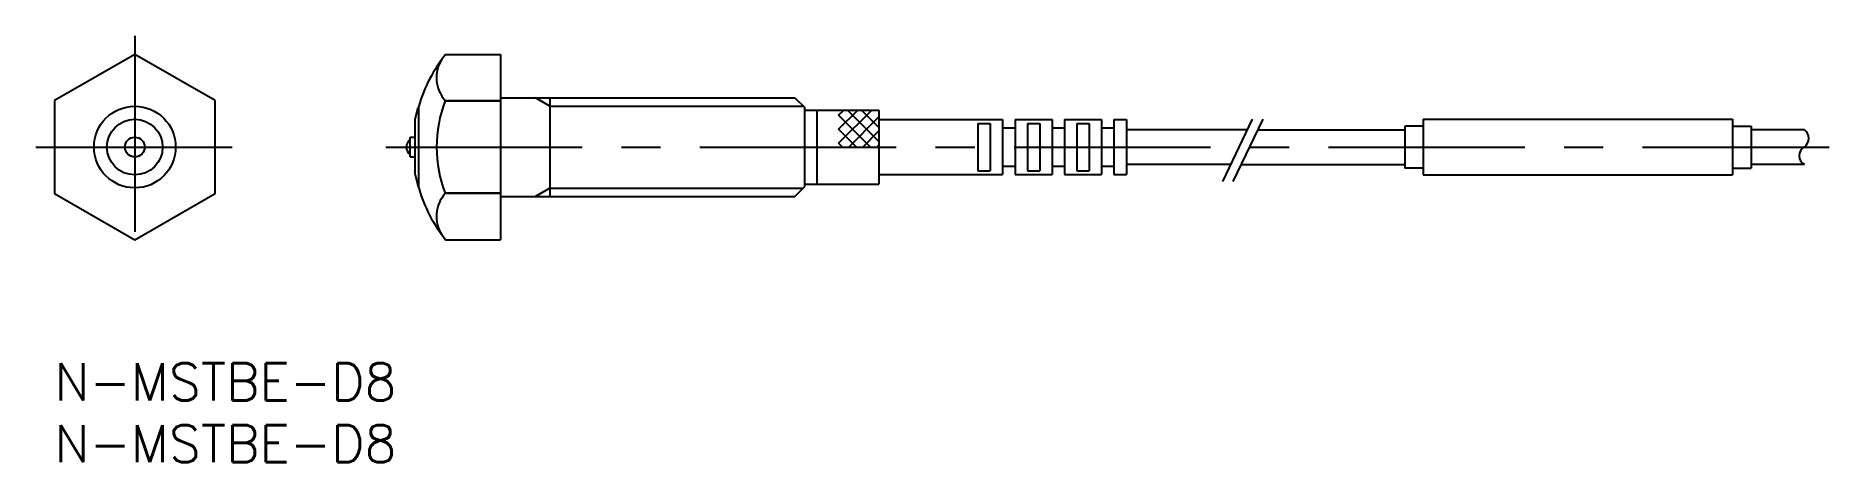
# Model space of a CAD drawing. Extents: x -1 to 143, y -8 to 27.
import ezdxf

# ---------------------------------------------------------------- set-up
doc = ezdxf.new("R2010")
doc.units = 0
doc.header["$LTSCALE"] = 0.5
doc.linetypes.add('CENTER', pattern=[50.8, 31.75, -6.35, 6.35, -6.35])
for name, color, linetype in [('MSM_CENTER', 1, 'CENTER'), ('MSM_CONTINUOUS', 7, 'CONTINUOUS'), ('MSM_NARROW', 5, 'CONTINUOUS'), ('MSM_PART_NUMBER', 7, 'CONTINUOUS')]:
    doc.layers.add(name, color=color, linetype=linetype)
doc.styles.get("Standard").update_dxf_attribs({"font": 'txt.shx', "height": 3, "bigfont": 'bigfont.shx'})

# ---------------------------------------------------------------- blocks, each defined once
blk = doc.blocks.new('*U4')
at = {"layer": 'MSM_PART_NUMBER'}
blk.add_text('N-MSTBE-D8', height=3, dxfattribs=at).set_placement((0, -3))
blk = doc.blocks.new('*U5')
at = {"layer": 'MSM_PART_NUMBER'}
blk.add_text('N-MSTBE-D8', height=3, dxfattribs=at).set_placement((0, -8))

msp = doc.modelspace()

# ---------------------------------------------------------------- linework, layer by layer
at = {"layer": 'MSM_CENTER'}
for p, q in [((6.5, 26.51), (6.5, 8.49)), ((-1.5, 17.5), (14.5, 17.5)), ((26.78, 17.5), (143.46, 17.5))]:
    msp.add_line(p, q, dxfattribs=at)
at = {"layer": 'MSM_CONTINUOUS'}
for p, q in [((6.49, 25), (0.01, 21.26)), ((12.99, 21.26), (6.51, 25)), ((31.62, 25), (36.05, 25)), ((36.05, 25), (36.05, 10)), ((0, 21.24), (0, 13.76)), ((13, 13.76), (13, 21.24)), ((29.15, 19.75), (29.4, 20.7)), ((29.4, 20.7), (29.45, 20.7)), ((29.45, 14.2), (29.45, 20.8)), ((31.59, 21.26), (36.05, 21.26)), ((31.59, 21.24), (31.59, 21.26)), ((31.59, 21.24), (36.05, 21.24)), ((36.05, 21.5), (59.85, 21.5)), ((40.05, 21.5), (40.05, 13.5)), ((59.85, 21.5), (60.65, 20.7)), ((60.65, 14.3), (60.65, 20.7)), ((60.65, 20.5), (66.65, 20.5)), ((61.65, 14.5), (61.65, 20.5)), ((66.65, 20.5), (66.65, 14.5)), ((29.15, 15.25), (29.15, 19.75)), ((66.65, 19.72), (76.65, 19.72)), ((74.65, 19.42), (74.65, 15.57)), ((74.65, 19.42), (75.65, 19.42)), ((75.65, 19.42), (75.65, 15.57)), ((76.65, 19.72), (76.65, 15.27)), ((76.65, 19.05), (77.65, 19.05)), ((77.65, 19.72), (77.65, 15.27)), ((77.65, 19.72), (80.65, 19.72)), ((78.65, 19.42), (78.65, 15.57)), ((78.65, 19.42), (79.65, 19.42)), ((79.65, 19.42), (79.65, 15.57)), ((80.65, 19.72), (80.65, 15.27)), ((80.65, 19.05), (81.65, 19.05)), ((81.65, 19.72), (81.65, 15.27)), ((81.65, 19.72), (84.65, 19.72)), ((82.65, 19.42), (82.65, 15.57)), ((82.65, 19.42), (83.65, 19.42)), ((83.65, 19.42), (83.65, 15.57)), ((84.65, 19.72), (84.65, 15.27)), ((84.65, 19.05), (85.65, 19.05)), ((85.65, 19.72), (85.65, 15.27)), ((85.65, 19.72), (86.65, 19.72)), ((86.65, 19.72), (86.65, 15.27)), ((96.42, 18.9), (86.65, 18.9)), ((97.27, 18.9), (109.15, 18.9)), ((109.15, 19.2), (109.15, 15.8)), ((110.65, 19.2), (109.15, 19.2)), ((110.65, 19.75), (110.65, 15.25)), ((110.65, 19.75), (135.65, 19.75)), ((135.65, 19.75), (135.65, 15.25)), ((135.65, 19.2), (137.15, 19.2)), ((137.15, 19.2), (137.15, 15.8)), ((141.46, 18.9), (137.15, 18.9)), ((28.75, 16.7), (28.75, 18.3)), ((28.75, 18.3), (29.15, 18.3)), ((28.75, 16.7), (29.15, 16.7)), ((76.65, 15.95), (77.65, 15.95)), ((80.65, 15.95), (81.65, 15.95)), ((84.65, 15.95), (85.65, 15.95)), ((95.08, 16.1), (86.65, 16.1)), ((95.93, 16.1), (109.15, 16.1)), ((141.46, 16.1), (137.15, 16.1)), ((29.15, 15.25), (29.4, 14.3)), ((60.65, 14.5), (66.65, 14.5)), ((66.65, 15.27), (76.65, 15.27)), ((74.65, 15.57), (75.65, 15.57)), ((77.65, 15.27), (80.65, 15.27)), ((78.65, 15.57), (79.65, 15.57)), ((81.65, 15.27), (84.65, 15.27)), ((82.65, 15.57), (83.65, 15.57)), ((85.65, 15.27), (86.65, 15.27)), ((110.65, 15.8), (109.15, 15.8)), ((110.65, 15.25), (135.65, 15.25)), ((135.65, 15.8), (137.15, 15.8)), ((0.01, 13.74), (6.49, 10)), ((6.51, 10), (12.99, 13.74)), ((29.4, 14.3), (29.45, 14.3)), ((36.05, 13.76), (31.59, 13.76)), ((31.59, 13.74), (31.59, 13.76)), ((36.05, 13.74), (31.59, 13.74)), ((36.05, 13.5), (59.85, 13.5)), ((59.85, 13.5), (60.65, 14.3)), ((31.62, 10), (36.05, 10))]:
    msp.add_line(p, q, dxfattribs=at)
for radius in [3.3, 2.25, 0.8]:
    msp.add_circle((6.5, 17.5), radius, dxfattribs=at)
for centre, radius, start, end in [((6.5, 17.5), 7.5, 89.9264, 90.0736), ((40.99, 17.5), 12, 141.3178, 164.038), ((33.68, 23.11), 2.79, 147.5598, 221.517), ((6.5, 17.5), 7.5, 149.9264, 150.0736), ((6.5, 17.5), 7.5, 29.9264, 30.0736), ((41.21, 17.5), 10.32, 158.7526, 201.2474), ((29.25, 17.5), 0.8, 128.6822, 231.3178), ((6.5, 17.5), 7.5, 209.9264, 210.0736), ((6.5, 17.5), 7.5, 329.9264, 330.0736), ((40.96, 17.49), 11.97, 195.9464, 218.7337), ((33.67, 11.89), 2.79, 138.4645, 212.4568), ((6.5, 17.5), 7.5, 269.9264, 270.0736)]:
    msp.add_arc(centre, radius, start, end, dxfattribs=at)
at = {"layer": 'MSM_NARROW'}
for p, q in [((40.05, 20.82), (38.88, 21.5)), ((40.05, 20.82), (60.53, 20.82)), ((63.39, 17.81), (66.08, 20.5)), ((63.39, 18.94), (64.95, 20.5)), ((63.39, 20.08), (63.82, 20.5)), ((66.65, 17.95), (64.1, 20.5)), ((66.65, 19.08), (65.23, 20.5)), ((65.97, 17.5), (63.39, 20.08)), ((64.84, 17.5), (63.39, 18.94)), ((64.21, 17.5), (66.65, 19.94)), ((96.83, 19.75), (94.41, 14.72)), ((97.68, 19.75), (95.27, 14.72)), ((63.71, 17.5), (63.39, 17.81)), ((65.34, 17.5), (66.65, 18.81)), ((66.47, 17.5), (66.65, 17.68)), ((40.05, 14.18), (38.88, 13.5)), ((40.05, 14.18), (60.53, 14.18))]:
    msp.add_line(p, q, dxfattribs=at)
for centre, radius, start, end in [((140.93, 18.2), 0.876, 306.9796, 53.0204), ((141.83, 16.8), 0.793, 118.0682, 241.9318)]:
    msp.add_arc(centre, radius, start, end, dxfattribs=at)

# ---------------------------------------------------------------- block references
at = {"layer": 'MSM_CONTINUOUS'}
for name in ['*U4', '*U5']:
    msp.add_blockref(name, (0, 0), dxfattribs=at)

doc.saveas('drawing.dxf')
